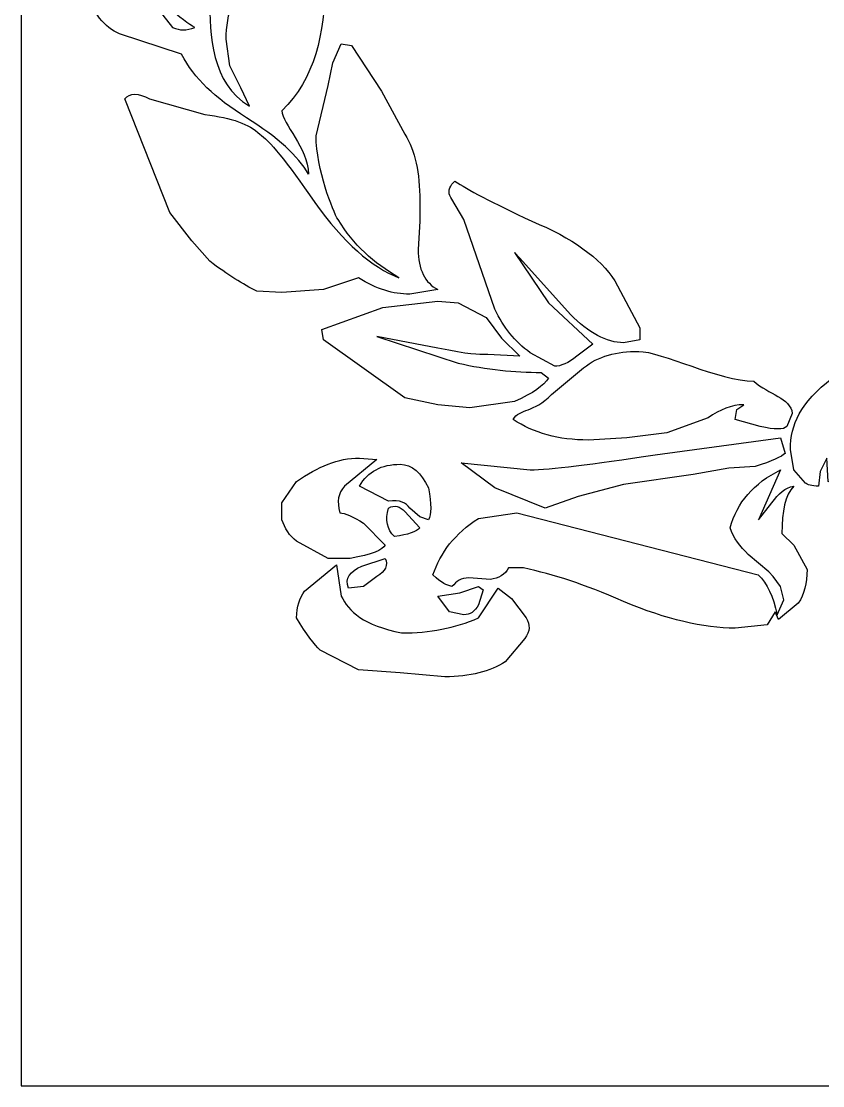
# Model space of a CAD drawing. Header units: centimetres. Extents: x -9.5 to 9.5, y -6.7 to 6.7.
# Drawn here: x -9.52 to -4.64, y -6.67 to -0.19 of the extents above; entities that cross this region are included whole.
import ezdxf

# ---------------------------------------------------------------- set-up
doc = ezdxf.new("R2010")
doc.units = ezdxf.units.CM
doc.header["$MEASUREMENT"] = 0
doc.layers.add('Camada 1', color=7, linetype='Continuous')

msp = doc.modelspace()

# ---------------------------------------------------------------- linework, layer by layer
at = {"layer": 'Camada 1'}
msp.add_lwpolyline([(-9.51763, -6.66966), (9.51763, -6.66966), (9.51763, 6.66972), (-9.51763, 6.66972), (-9.51763, -6.66966)], close=True, dxfattribs=at)
at = {"layer": 'Camada 1', "color": 7, "lineweight": 25}
for points, knots in [([(-8.023, 1.26473), (-8.023, 1.26473), (-8.10867, 1.32744), (-8.10867, 1.32744), (-8.10867, 1.32744), (-8.10867, 1.32744), (-8.44342, 0.97848), (-8.44342, 0.97848), (-8.44342, 0.97848), (-8.59606, 0.82584), (-8.74809, 0.64458), (-8.74809, 0.35779), (-8.74809, 0.35779), (-8.74809, 0.35779), (-8.73732, 0.22928), (-8.73732, 0.22928), (-8.73732, 0.22928), (-8.73732, -0.06663), (-8.52399, -0.19088), (-8.46102, -0.22832), (-8.46102, -0.22832), (-8.51436, -0.24845), (-8.55122, -0.24845), (-8.59606, -0.22832), (-8.59606, -0.22832), (-8.59606, -0.22832), (-8.73732, -0.04732), (-8.73732, -0.04732), (-8.73732, -0.04732), (-8.73732, -0.04732), (-8.91888, 0.2293), (-8.91888, 0.2293), (-8.91888, 0.2293), (-8.99095, 0.33881), (-9.01987, 0.43922), (-9.01987, 0.52518), (-9.01987, 0.52518), (-9.01987, 0.52518), (-8.92965, 0.39127), (-8.92965, 0.39127), (-8.92965, 0.39127), (-8.88652, 0.32007), (-8.84795, 0.30078), (-8.82014, 0.29113), (-8.82014, 0.29113), (-8.78667, 0.33878), (-8.77704, 0.40091), (-8.77704, 0.46332), (-8.77704, 0.46332), (-8.77704, 0.5541), (-8.83774, 0.66361), (-8.96767, 0.81593), (-8.96767, 0.81593), (-8.96767, 0.81593), (-9.17248, 1.05001), (-9.17248, 1.05001), (-9.17248, 1.05001), (-9.17248, 1.05001), (-9.2349, 0.98815), (-9.2349, 0.98815), (-9.2349, 0.98815), (-9.2349, 0.98815), (-9.2349, 0.86843), (-9.2349, 0.86843), (-9.2349, 0.86843), (-9.2349, 0.86843), (-9.24398, 0.65425), (-9.24398, 0.65425), (-9.24398, 0.65425), (-9.24398, 0.65425), (-9.24398, 0.44941), (-9.24398, 0.44941), (-9.24398, 0.44941), (-9.24398, 0.44941), (-9.22525, 0.19607), (-9.22525, 0.19607), (-9.22525, 0.19607), (-9.20141, 0.12913), (-9.17247, 0.06756), (-9.13048, -0.00451), (-9.13048, -0.00451), (-9.08227, -0.13786), (-9.01076, -0.22835), (-8.91884, -0.26721), (-8.91884, -0.26721), (-8.91884, -0.26721), (-8.54268, -0.39146), (-8.54268, -0.39146), (-8.54268, -0.39146), (-8.46098, -0.5441), (-8.34239, -0.65329), (-8.14665, -0.77783), (-8.14665, -0.77783), (-7.95599, -0.89729), (-7.83119, -1.01188), (-7.76991, -1.12081), (-7.76991, -1.12081), (-7.76991, -0.9591), (-7.93104, -0.81585), (-7.93104, -0.73529), (-7.93104, -0.73529), (-7.73133, -0.54408), (-7.66889, -0.25811), (-7.66889, 0.0338), (-7.66889, 0.0338), (-7.66889, 0.0338), (-7.67797, 0.19607), (-7.67797, 0.19607), (-7.67797, 0.19607), (-7.67797, 0.19607), (-7.68818, 0.42983), (-7.68818, 0.42983), (-7.68818, 0.42983), (-7.68818, 0.42983), (-7.74038, 0.56315), (-7.74038, 0.56315), (-7.74038, 0.56315), (-7.76022, 0.63493), (-7.79314, 0.68772), (-7.83116, 0.69676), (-7.83116, 0.69676), (-7.83116, 0.69676), (-8.1291, 0.17648), (-8.1291, 0.17648), (-8.1291, 0.17648), (-8.2176, 0.00484), (-8.27039, -0.14777), (-8.27039, -0.3007), (-8.27039, -0.3007), (-8.27039, -0.3007), (-8.24769, -0.4627), (-8.24769, -0.4627), (-8.24769, -0.4627), (-8.24769, -0.4627), (-8.18131, -0.59687), (-8.18131, -0.59687), (-8.18131, -0.59687), (-8.18131, -0.59687), (-8.12911, -0.70667), (-8.12911, -0.70667), (-8.12911, -0.70667), (-8.36062, -0.57247), (-8.37081, -0.26725), (-8.37081, -0.05757), (-8.37081, -0.05757), (-8.09792, 0.35775), (-7.99521, 0.6349), (-7.99521, 0.98809), (-7.99521, 0.98809), (-7.99521, 0.98809), (-8.023, 1.26473), (-8.023, 1.26473), (-8.023, 1.26473), (-8.023, 1.26473), (-8.023, 1.26473), (-8.023, 1.26473)], [0, 0, 0, 0, 0.025, 0.025, 0.025, 0.025, 0.05, 0.05, 0.05, 0.05, 0.075, 0.075, 0.075, 0.075, 0.1, 0.1, 0.1, 0.1, 0.125, 0.125, 0.125, 0.125, 0.15, 0.15, 0.15, 0.15, 0.175, 0.175, 0.175, 0.175, 0.2, 0.2, 0.2, 0.2, 0.225, 0.225, 0.225, 0.225, 0.25, 0.25, 0.25, 0.25, 0.275, 0.275, 0.275, 0.275, 0.3, 0.3, 0.3, 0.3, 0.325, 0.325, 0.325, 0.325, 0.35, 0.35, 0.35, 0.35, 0.375, 0.375, 0.375, 0.375, 0.4, 0.4, 0.4, 0.4, 0.425, 0.425, 0.425, 0.425, 0.45, 0.45, 0.45, 0.45, 0.475, 0.475, 0.475, 0.475, 0.5, 0.5, 0.5, 0.5, 0.525, 0.525, 0.525, 0.525, 0.55, 0.55, 0.55, 0.55, 0.575, 0.575, 0.575, 0.575, 0.6, 0.6, 0.6, 0.6, 0.625, 0.625, 0.625, 0.625, 0.65, 0.65, 0.65, 0.65, 0.675, 0.675, 0.675, 0.675, 0.7, 0.7, 0.7, 0.7, 0.725, 0.725, 0.725, 0.725, 0.75, 0.75, 0.75, 0.75, 0.775, 0.775, 0.775, 0.775, 0.8, 0.8, 0.8, 0.8, 0.825, 0.825, 0.825, 0.825, 0.85, 0.85, 0.85, 0.85, 0.875, 0.875, 0.875, 0.875, 0.9, 0.9, 0.9, 0.9, 0.925, 0.925, 0.925, 0.925, 0.95, 0.95, 0.95, 0.95, 1, 1, 1, 1]), ([(-7.50725, -0.33898), (-7.50725, -0.33898), (-7.56967, -0.32906), (-7.56967, -0.32906), (-7.56967, -0.32906), (-7.56967, -0.32906), (-7.62073, -0.44397), (-7.62073, -0.44397), (-7.62073, -0.44397), (-7.62073, -0.44397), (-7.64965, -0.58214), (-7.64965, -0.58214), (-7.64965, -0.58214), (-7.64965, -0.58214), (-7.72286, -0.88768), (-7.72286, -0.88768), (-7.72286, -0.88768), (-7.72286, -1.09308), (-7.62073, -1.34671), (-7.58895, -1.39833), (-7.58895, -1.39833), (-7.49645, -1.55181), (-7.37276, -1.66077), (-7.22015, -1.75155), (-7.22015, -1.75155), (-7.38128, -1.69027), (-7.55945, -1.53623), (-7.73135, -1.29395), (-7.73135, -1.29395), (-7.90269, -1.04006), (-8.01276, -0.91126), (-8.0661, -0.87863), (-8.0661, -0.87863), (-8.12907, -0.81595), (-8.23633, -0.7779), (-8.39971, -0.75861), (-8.39971, -0.75861), (-8.39971, -0.75861), (-8.73729, -0.66386), (-8.73729, -0.66386), (-8.73729, -0.66386), (-8.80481, -0.62473), (-8.85757, -0.62473), (-8.88652, -0.66386), (-8.88652, -0.66386), (-8.88652, -0.66386), (-8.61418, -1.35551), (-8.61418, -1.35551), (-8.61418, -1.35551), (-8.61418, -1.35551), (-8.48027, -1.52715), (-8.48027, -1.52715), (-8.48027, -1.52715), (-8.48027, -1.52715), (-8.37076, -1.65142), (-8.37076, -1.65142), (-8.37076, -1.65142), (-8.26183, -1.73225), (-8.16595, -1.79414), (-8.08422, -1.83271), (-8.08422, -1.83271), (-8.08422, -1.83271), (-7.93103, -1.84208), (-7.93103, -1.84208), (-7.93103, -1.84208), (-7.93103, -1.84208), (-7.67798, -1.82308), (-7.67798, -1.82308), (-7.67798, -1.82308), (-7.67798, -1.82308), (-7.4652, -1.75159), (-7.4652, -1.75159), (-7.4652, -1.75159), (-7.35344, -1.82308), (-7.25356, -1.85173), (-7.15315, -1.85173), (-7.15315, -1.85173), (-7.15315, -1.85173), (-6.98236, -1.82308), (-6.98236, -1.82308), (-6.98236, -1.82308), (-7.05896, -1.78535), (-7.10206, -1.69883), (-7.10206, -1.5794), (-7.10206, -1.5794), (-7.10206, -1.5794), (-7.09185, -1.40832), (-7.09185, -1.40832), (-7.09185, -1.40832), (-7.09185, -1.40832), (-7.09185, -1.28434), (-7.09185, -1.28434), (-7.09185, -1.28434), (-7.09185, -1.11215), (-7.11966, -0.97824), (-7.18207, -0.87865), (-7.18207, -0.87865), (-7.18207, -0.87865), (-7.32561, -0.61595), (-7.32561, -0.61595), (-7.32561, -0.61595), (-7.32561, -0.61595), (-7.50725, -0.33898), (-7.50725, -0.33898), (-7.50725, -0.33898), (-7.50725, -0.33898), (-7.50725, -0.33898), (-7.50725, -0.33898)], [0, 0, 0, 0, 0.0357143, 0.0357143, 0.0357143, 0.0357143, 0.0714286, 0.0714286, 0.0714286, 0.0714286, 0.1071429, 0.1071429, 0.1071429, 0.1071429, 0.1428571, 0.1428571, 0.1428571, 0.1428571, 0.1785714, 0.1785714, 0.1785714, 0.1785714, 0.2142857, 0.2142857, 0.2142857, 0.2142857, 0.25, 0.25, 0.25, 0.25, 0.2857143, 0.2857143, 0.2857143, 0.2857143, 0.3214286, 0.3214286, 0.3214286, 0.3214286, 0.3571429, 0.3571429, 0.3571429, 0.3571429, 0.3928571, 0.3928571, 0.3928571, 0.3928571, 0.4285714, 0.4285714, 0.4285714, 0.4285714, 0.4642857, 0.4642857, 0.4642857, 0.4642857, 0.5, 0.5, 0.5, 0.5, 0.5357143, 0.5357143, 0.5357143, 0.5357143, 0.5714286, 0.5714286, 0.5714286, 0.5714286, 0.6071429, 0.6071429, 0.6071429, 0.6071429, 0.6428571, 0.6428571, 0.6428571, 0.6428571, 0.6785714, 0.6785714, 0.6785714, 0.6785714, 0.7142857, 0.7142857, 0.7142857, 0.7142857, 0.75, 0.75, 0.75, 0.75, 0.7857143, 0.7857143, 0.7857143, 0.7857143, 0.8214286, 0.8214286, 0.8214286, 0.8214286, 0.8571429, 0.8571429, 0.8571429, 0.8571429, 0.8928571, 0.8928571, 0.8928571, 0.8928571, 0.9285714, 0.9285714, 0.9285714, 0.9285714, 1, 1, 1, 1]), ([(-5.90382, -1.77049), (-5.99291, -1.63206), (-6.16539, -1.5081), (-6.40878, -1.40822), (-6.40878, -1.40822), (-6.65278, -1.29389), (-6.80539, -1.21219), (-6.87746, -1.1648), (-6.87746, -1.1648), (-6.87746, -1.1648), (-6.89561, -1.18324), (-6.89561, -1.18324), (-6.89561, -1.18324), (-6.91942, -1.21216), (-6.91942, -1.24507), (-6.89561, -1.27457), (-6.89561, -1.27457), (-6.89561, -1.27457), (-6.82354, -1.39826), (-6.82354, -1.39826), (-6.82354, -1.39826), (-6.82354, -1.39826), (-6.6346, -1.94269), (-6.6346, -1.94269), (-6.6346, -1.94269), (-6.58126, -2.05646), (-6.51432, -2.13816), (-6.41899, -2.20907), (-6.41899, -2.20907), (-6.41899, -2.20907), (-6.27035, -2.29106), (-6.27035, -2.29106), (-6.27035, -2.29106), (-6.2363, -2.29106), (-6.18526, -2.27177), (-6.13644, -2.22864), (-6.13644, -2.22864), (-6.13644, -2.22864), (-6.03772, -2.15657), (-6.03772, -2.15657), (-6.03772, -2.15657), (-6.03772, -2.15657), (-6.30892, -1.90408), (-6.30892, -1.90408), (-6.30892, -1.90408), (-6.30892, -1.90408), (-6.51432, -1.59883), (-6.51432, -1.59883), (-6.51432, -1.59883), (-6.51432, -1.59883), (-6.48196, -1.63201), (-6.48196, -1.63201), (-6.48196, -1.63201), (-6.48196, -1.63201), (-6.17502, -1.97586), (-6.17502, -1.97586), (-6.17502, -1.97586), (-6.06495, -2.08564), (-5.95147, -2.1475), (-5.85104, -2.1475), (-5.85104, -2.1475), (-5.85104, -2.1475), (-5.75119, -2.12877), (-5.75119, -2.12877), (-5.75119, -2.12877), (-5.75119, -2.12877), (-5.75119, -2.05646), (-5.75119, -2.05646), (-5.75119, -2.05646), (-5.75119, -2.05646), (-5.90382, -1.77049), (-5.90382, -1.77049), (-5.90382, -1.77049), (-5.90382, -1.77049), (-5.90382, -1.77049), (-5.90382, -1.77049)], [0, 0, 0, 0, 0.05, 0.05, 0.05, 0.05, 0.1, 0.1, 0.1, 0.1, 0.15, 0.15, 0.15, 0.15, 0.2, 0.2, 0.2, 0.2, 0.25, 0.25, 0.25, 0.25, 0.3, 0.3, 0.3, 0.3, 0.35, 0.35, 0.35, 0.35, 0.4, 0.4, 0.4, 0.4, 0.45, 0.45, 0.45, 0.45, 0.5, 0.5, 0.5, 0.5, 0.55, 0.55, 0.55, 0.55, 0.6, 0.6, 0.6, 0.6, 0.65, 0.65, 0.65, 0.65, 0.7, 0.7, 0.7, 0.7, 0.75, 0.75, 0.75, 0.75, 0.8, 0.8, 0.8, 0.8, 0.85, 0.85, 0.85, 0.85, 0.9, 0.9, 0.9, 0.9, 1, 1, 1, 1]), ([(-6.6868, -1.99461), (-6.6868, -1.99461), (-6.85817, -1.90412), (-6.85817, -1.90412), (-6.85817, -1.90412), (-6.85817, -1.90412), (-6.98242, -1.89475), (-6.98242, -1.89475), (-6.98242, -1.89475), (-6.98242, -1.89475), (-7.31662, -1.93304), (-7.31662, -1.93304), (-7.31662, -1.93304), (-7.31662, -1.93304), (-7.68825, -2.06639), (-7.68825, -2.06639), (-7.68825, -2.06639), (-7.68825, -2.06639), (-7.67804, -2.12878), (-7.67804, -2.12878), (-7.67804, -2.12878), (-7.67804, -2.12878), (-7.18216, -2.482), (-7.18216, -2.482), (-7.18216, -2.482), (-7.18216, -2.482), (-6.98245, -2.52484), (-6.98245, -2.52484), (-6.98245, -2.52484), (-6.98245, -2.52484), (-6.78613, -2.54413), (-6.78613, -2.54413), (-6.78613, -2.54413), (-6.78613, -2.54413), (-6.51438, -2.505), (-6.51438, -2.505), (-6.51438, -2.505), (-6.39918, -2.45309), (-6.33679, -2.40999), (-6.30898, -2.3626), (-6.30898, -2.3626), (-6.30898, -2.3626), (-6.35211, -2.32828), (-6.35211, -2.32828), (-6.35211, -2.32828), (-6.51438, -2.32828), (-6.68683, -2.31042), (-6.85821, -2.27182), (-6.85821, -2.27182), (-6.85821, -2.27182), (-7.35354, -2.10955), (-7.35354, -2.10955), (-7.35354, -2.10955), (-7.35354, -2.10955), (-6.98246, -2.18104), (-6.98246, -2.18104), (-6.98246, -2.18104), (-6.78614, -2.21933), (-6.74304, -2.21933), (-6.67777, -2.21933), (-6.67777, -2.21933), (-6.67777, -2.21933), (-6.48203, -2.2287), (-6.48203, -2.2287), (-6.48203, -2.2287), (-6.48203, -2.2287), (-6.59382, -2.11948), (-6.59382, -2.11948), (-6.59382, -2.11948), (-6.59382, -2.11948), (-6.6868, -1.99461), (-6.6868, -1.99461), (-6.6868, -1.99461), (-6.6868, -1.99461), (-6.6868, -1.99461), (-6.6868, -1.99461)], [0, 0, 0, 0, 0.05, 0.05, 0.05, 0.05, 0.1, 0.1, 0.1, 0.1, 0.15, 0.15, 0.15, 0.15, 0.2, 0.2, 0.2, 0.2, 0.25, 0.25, 0.25, 0.25, 0.3, 0.3, 0.3, 0.3, 0.35, 0.35, 0.35, 0.35, 0.4, 0.4, 0.4, 0.4, 0.45, 0.45, 0.45, 0.45, 0.5, 0.5, 0.5, 0.5, 0.55, 0.55, 0.55, 0.55, 0.6, 0.6, 0.6, 0.6, 0.65, 0.65, 0.65, 0.65, 0.7, 0.7, 0.7, 0.7, 0.75, 0.75, 0.75, 0.75, 0.8, 0.8, 0.8, 0.8, 0.85, 0.85, 0.85, 0.85, 0.9, 0.9, 0.9, 0.9, 1, 1, 1, 1]), ([(-5.05842, -2.38128), (-5.26437, -2.38128), (-5.62637, -2.19999), (-5.75912, -2.19999), (-5.75912, -2.19999), (-5.89416, -2.19999), (-6.00426, -2.22864), (-6.09445, -2.30043), (-6.09445, -2.30043), (-6.09445, -2.30043), (-6.28963, -2.46241), (-6.28963, -2.46241), (-6.28963, -2.46241), (-6.39914, -2.57732), (-6.48198, -2.54411), (-6.52339, -2.61531), (-6.52339, -2.61531), (-6.39914, -2.69672), (-6.2465, -2.73988), (-6.06495, -2.73988), (-6.06495, -2.73988), (-6.06495, -2.73988), (-5.83119, -2.72541), (-5.83119, -2.72541), (-5.83119, -2.72541), (-5.83119, -2.72541), (-5.58836, -2.69676), (-5.58836, -2.69676), (-5.58836, -2.69676), (-5.58836, -2.69676), (-5.33531, -2.60513), (-5.33531, -2.60513), (-5.33531, -2.60513), (-5.26438, -2.55377), (-5.19291, -2.52486), (-5.1197, -2.52486), (-5.1197, -2.52486), (-5.1197, -2.52486), (-5.16225, -2.55378), (-5.16225, -2.55378), (-5.16225, -2.55378), (-5.16225, -2.55378), (-5.17188, -2.61535), (-5.17188, -2.61535), (-5.17188, -2.61535), (-5.17188, -2.61535), (-5.02038, -2.65821), (-5.02038, -2.65821), (-5.02038, -2.65821), (-4.92905, -2.67694), (-4.87626, -2.67694), (-4.85811, -2.65821), (-4.85811, -2.65821), (-4.85811, -2.65821), (-4.82406, -2.57735), (-4.82406, -2.57735), (-4.82406, -2.57735), (-4.83488, -2.482), (-4.96764, -2.4624), (-5.05842, -2.38128), (-5.05842, -2.38128), (-5.05842, -2.38128), (-5.05842, -2.38128), (-5.05842, -2.38128)], [0, 0, 0, 0, 0.0588235, 0.0588235, 0.0588235, 0.0588235, 0.1176471, 0.1176471, 0.1176471, 0.1176471, 0.1764706, 0.1764706, 0.1764706, 0.1764706, 0.2352941, 0.2352941, 0.2352941, 0.2352941, 0.2941176, 0.2941176, 0.2941176, 0.2941176, 0.3529412, 0.3529412, 0.3529412, 0.3529412, 0.4117647, 0.4117647, 0.4117647, 0.4117647, 0.4705882, 0.4705882, 0.4705882, 0.4705882, 0.5294118, 0.5294118, 0.5294118, 0.5294118, 0.5882353, 0.5882353, 0.5882353, 0.5882353, 0.6470588, 0.6470588, 0.6470588, 0.6470588, 0.7058824, 0.7058824, 0.7058824, 0.7058824, 0.7647059, 0.7647059, 0.7647059, 0.7647059, 0.8235294, 0.8235294, 0.8235294, 0.8235294, 0.8823529, 0.8823529, 0.8823529, 0.8823529, 1, 1, 1, 1]), ([(-4.4184, -2.50497), (-4.4184, -2.50497), (-4.46266, -2.3813), (-4.46266, -2.3813), (-4.46266, -2.3813), (-4.48081, -2.35294), (-4.52394, -2.34383), (-4.58125, -2.36257), (-4.58125, -2.36257), (-4.77699, -2.51521), (-4.83485, -2.64369), (-4.83485, -2.79662), (-4.83485, -2.79662), (-4.83485, -2.79662), (-4.81501, -2.92116), (-4.81501, -2.92116), (-4.81501, -2.92116), (-4.81501, -2.92116), (-4.74349, -3.00173), (-4.74349, -3.00173), (-4.74349, -3.00173), (-4.73386, -3.0111), (-4.70661, -3.02046), (-4.66351, -3.02046), (-4.66351, -3.02046), (-4.66351, -3.02046), (-4.6533, -2.93024), (-4.6533, -2.93024), (-4.6533, -2.93024), (-4.6533, -2.93024), (-4.61414, -2.84909), (-4.61414, -2.84909), (-4.61414, -2.84909), (-4.61414, -2.84909), (-4.6062, -2.99294), (-4.6062, -2.99294), (-4.6062, -2.99294), (-4.6062, -2.99294), (-4.50068, -3.03038), (-4.50068, -3.03038), (-4.50068, -3.03038), (-4.50068, -3.03038), (-4.53415, -2.92116), (-4.53415, -2.92116), (-4.53415, -2.92116), (-4.53415, -2.92116), (-4.48081, -2.72542), (-4.48081, -2.72542), (-4.48081, -2.72542), (-4.48081, -2.72542), (-4.4184, -2.50497), (-4.4184, -2.50497), (-4.4184, -2.50497), (-4.4184, -2.50497), (-4.4184, -2.50497), (-4.4184, -2.50497)], [0, 0, 0, 0, 0.0666667, 0.0666667, 0.0666667, 0.0666667, 0.1333333, 0.1333333, 0.1333333, 0.1333333, 0.2, 0.2, 0.2, 0.2, 0.2666667, 0.2666667, 0.2666667, 0.2666667, 0.3333333, 0.3333333, 0.3333333, 0.3333333, 0.4, 0.4, 0.4, 0.4, 0.4666667, 0.4666667, 0.4666667, 0.4666667, 0.5333333, 0.5333333, 0.5333333, 0.5333333, 0.6, 0.6, 0.6, 0.6, 0.6666667, 0.6666667, 0.6666667, 0.6666667, 0.7333333, 0.7333333, 0.7333333, 0.7333333, 0.8, 0.8, 0.8, 0.8, 0.8666667, 0.8666667, 0.8666667, 0.8666667, 1, 1, 1, 1]), ([(-4.86776, -2.82099), (-4.86776, -2.82099), (-4.89499, -2.7254), (-4.89499, -2.7254), (-4.89499, -2.7254), (-4.89499, -2.7254), (-5.65871, -2.82978), (-5.65871, -2.82978), (-5.65871, -2.82978), (-6.04566, -2.88738), (-6.3004, -2.92114), (-6.41899, -2.92114), (-6.41899, -2.92114), (-6.41899, -2.92114), (-6.83886, -2.8783), (-6.83886, -2.8783), (-6.83886, -2.8783), (-6.83886, -2.8783), (-6.6346, -3.03036), (-6.6346, -3.03036), (-6.6346, -3.03036), (-6.6346, -3.03036), (-6.32879, -3.15405), (-6.32879, -3.15405), (-6.32879, -3.15405), (-6.32879, -3.15405), (-6.12792, -3.08285), (-6.12792, -3.08285), (-6.12792, -3.08285), (-6.12792, -3.08285), (-5.85103, -3.01107), (-5.85103, -3.01107), (-5.85103, -3.01107), (-5.85103, -3.01107), (-5.42719, -2.94924), (-5.42719, -2.94924), (-5.42719, -2.94924), (-5.42719, -2.94924), (-5.21103, -2.91148), (-5.21103, -2.91148), (-5.21103, -2.91148), (-5.21103, -2.91148), (-5.05048, -2.90156), (-5.05048, -2.90156), (-5.05048, -2.90156), (-4.94836, -2.86808), (-4.88708, -2.84001), (-4.86776, -2.82099), (-4.86776, -2.82099), (-4.86776, -2.82099), (-4.86776, -2.82099), (-4.86776, -2.82099)], [0, 0, 0, 0, 0.0714286, 0.0714286, 0.0714286, 0.0714286, 0.1428571, 0.1428571, 0.1428571, 0.1428571, 0.2142857, 0.2142857, 0.2142857, 0.2142857, 0.2857143, 0.2857143, 0.2857143, 0.2857143, 0.3571429, 0.3571429, 0.3571429, 0.3571429, 0.4285714, 0.4285714, 0.4285714, 0.4285714, 0.5, 0.5, 0.5, 0.5, 0.5714286, 0.5714286, 0.5714286, 0.5714286, 0.6428571, 0.6428571, 0.6428571, 0.6428571, 0.7142857, 0.7142857, 0.7142857, 0.7142857, 0.7857143, 0.7857143, 0.7857143, 0.7857143, 0.8571429, 0.8571429, 0.8571429, 0.8571429, 1, 1, 1, 1]), ([(-7.3535, -2.85874), (-7.3535, -2.85874), (-7.45902, -2.84908), (-7.45902, -2.84908), (-7.45902, -2.84908), (-7.58896, -2.84908), (-7.71093, -2.90157), (-7.842, -2.99293), (-7.842, -2.99293), (-7.842, -2.99293), (-7.93109, -3.12173), (-7.93109, -3.12173), (-7.93109, -3.12173), (-7.93109, -3.12173), (-7.93109, -3.22555), (-7.93109, -3.22555), (-7.93109, -3.22555), (-7.9135, -3.27378), (-7.88399, -3.32654), (-7.842, -3.3552), (-7.842, -3.3552), (-7.842, -3.3552), (-7.64965, -3.46016), (-7.64965, -3.46016), (-7.64965, -3.46016), (-7.64965, -3.46016), (-7.51519, -3.46017), (-7.51519, -3.46017), (-7.51519, -3.46017), (-7.38128, -3.43662), (-7.31662, -3.4077), (-7.30186, -3.37931), (-7.30186, -3.37931), (-7.30186, -3.37931), (-7.43463, -3.2457), (-7.43463, -3.2457), (-7.43463, -3.2457), (-7.49649, -3.20712), (-7.54983, -3.18299), (-7.57761, -3.18299), (-7.57761, -3.18299), (-7.59804, -3.11179), (-7.58896, -3.06411), (-7.5498, -3.02043), (-7.5498, -3.02043), (-7.5498, -3.02043), (-7.3535, -2.85874), (-7.3535, -2.85874), (-7.3535, -2.85874), (-7.3535, -2.85874), (-7.3535, -2.85874), (-7.3535, -2.85874)], [0, 0, 0, 0, 0.0714286, 0.0714286, 0.0714286, 0.0714286, 0.1428571, 0.1428571, 0.1428571, 0.1428571, 0.2142857, 0.2142857, 0.2142857, 0.2142857, 0.2857143, 0.2857143, 0.2857143, 0.2857143, 0.3571429, 0.3571429, 0.3571429, 0.3571429, 0.4285714, 0.4285714, 0.4285714, 0.4285714, 0.5, 0.5, 0.5, 0.5, 0.5714286, 0.5714286, 0.5714286, 0.5714286, 0.6428571, 0.6428571, 0.6428571, 0.6428571, 0.7142857, 0.7142857, 0.7142857, 0.7142857, 0.7857143, 0.7857143, 0.7857143, 0.7857143, 0.8571429, 0.8571429, 0.8571429, 0.8571429, 1, 1, 1, 1]), ([(-7.03915, -3.03035), (-7.08283, -2.93931), (-7.139, -2.88737), (-7.21049, -2.88737), (-7.21049, -2.88737), (-7.32566, -2.88737), (-7.40623, -2.93021), (-7.45901, -3.02043), (-7.45901, -3.02043), (-7.45901, -3.02043), (-7.28256, -3.11179), (-7.28256, -3.11179), (-7.28256, -3.11179), (-7.21049, -3.10213), (-7.17305, -3.12171), (-7.15321, -3.15407), (-7.15321, -3.15407), (-7.15321, -3.15407), (-7.09193, -3.20712), (-7.09193, -3.20712), (-7.09193, -3.20712), (-7.09193, -3.20712), (-7.03917, -3.22556), (-7.03917, -3.22556), (-7.03917, -3.22556), (-7.01986, -3.1932), (-7.01986, -3.13079), (-7.03915, -3.03035), (-7.03915, -3.03035), (-7.03915, -3.03035), (-7.03915, -3.03035), (-7.03915, -3.03035)], [0, 0, 0, 0, 0.1111111, 0.1111111, 0.1111111, 0.1111111, 0.2222222, 0.2222222, 0.2222222, 0.2222222, 0.3333333, 0.3333333, 0.3333333, 0.3333333, 0.4444444, 0.4444444, 0.4444444, 0.4444444, 0.5555556, 0.5555556, 0.5555556, 0.5555556, 0.6666667, 0.6666667, 0.6666667, 0.6666667, 0.7777778, 0.7777778, 0.7777778, 0.7777778, 1, 1, 1, 1]), ([(-4.89502, -2.92113), (-5.05843, -3.0017), (-5.16228, -3.12171), (-5.20141, -3.27377), (-5.20141, -3.27377), (-5.18212, -3.33619), (-5.14013, -3.38868), (-5.09193, -3.43662), (-5.09193, -3.43662), (-5.09193, -3.43662), (-4.96768, -3.54132), (-4.96768, -3.54132), (-4.96768, -3.54132), (-4.96768, -3.54132), (-4.94045, -3.56997), (-4.94045, -3.56997), (-4.94045, -3.56997), (-4.94045, -3.56997), (-4.89505, -3.63183), (-4.89505, -3.63183), (-4.89505, -3.63183), (-4.89505, -3.63183), (-4.87632, -3.71324), (-4.87632, -3.71324), (-4.87632, -3.71324), (-4.87632, -3.71324), (-4.91603, -3.80346), (-4.91603, -3.80346), (-4.91603, -3.80346), (-4.94042, -3.68942), (-4.97786, -3.6128), (-5.03065, -3.56033), (-5.03065, -3.56033), (-5.03065, -3.56033), (-6.50073, -3.18301), (-6.50073, -3.18301), (-6.50073, -3.18301), (-6.50073, -3.18301), (-6.73449, -3.21706), (-6.73449, -3.21706), (-6.73449, -3.21706), (-6.87747, -3.30755), (-6.96656, -3.42613), (-7.01138, -3.56033), (-7.01138, -3.56033), (-6.95746, -3.6128), (-6.92912, -3.6219), (-6.89562, -3.63182), (-6.89562, -3.63182), (-6.86839, -3.59861), (-6.83887, -3.57904), (-6.79405, -3.57904), (-6.79405, -3.57904), (-6.79405, -3.57904), (-6.66184, -3.58925), (-6.66184, -3.58925), (-6.66184, -3.58925), (-6.61363, -3.57904), (-6.57162, -3.56033), (-6.55233, -3.51749), (-6.55233, -3.51749), (-6.55233, -3.51749), (-6.46098, -3.5175), (-6.46098, -3.5175), (-6.46098, -3.5175), (-6.27032, -3.56034), (-6.10295, -3.61283), (-5.85104, -3.72261), (-5.85104, -3.72261), (-5.58834, -3.83239), (-5.36423, -3.88461), (-5.17188, -3.88461), (-5.17188, -3.88461), (-5.17188, -3.88461), (-4.97783, -3.86532), (-4.97783, -3.86532), (-4.97783, -3.86532), (-4.97783, -3.86532), (-4.92904, -3.78475), (-4.92904, -3.78475), (-4.92904, -3.78475), (-4.92904, -3.78475), (-4.90692, -3.8324), (-4.90692, -3.8324), (-4.90692, -3.8324), (-4.90692, -3.8324), (-4.7872, -3.73199), (-4.7872, -3.73199), (-4.7872, -3.73199), (-4.75201, -3.68005), (-4.73386, -3.61282), (-4.73386, -3.52688), (-4.73386, -3.52688), (-4.73386, -3.52688), (-4.81501, -3.37935), (-4.81501, -3.37935), (-4.81501, -3.37935), (-4.81501, -3.37935), (-4.88706, -3.30757), (-4.88706, -3.30757), (-4.88706, -3.30757), (-4.88706, -3.17454), (-4.86777, -3.07355), (-4.81501, -3.02047), (-4.81501, -3.02047), (-4.86777, -3.03039), (-4.90693, -3.06415), (-4.94833, -3.12175), (-4.94833, -3.12175), (-4.94833, -3.12175), (-5.03059, -3.22557), (-5.03059, -3.22557), (-5.03059, -3.22557), (-5.03059, -3.22557), (-4.89502, -2.92113), (-4.89502, -2.92113), (-4.89502, -2.92113), (-4.89502, -2.92113), (-4.89502, -2.92113), (-4.89502, -2.92113)], [0, 0, 0, 0, 0.0322581, 0.0322581, 0.0322581, 0.0322581, 0.0645161, 0.0645161, 0.0645161, 0.0645161, 0.0967742, 0.0967742, 0.0967742, 0.0967742, 0.1290323, 0.1290323, 0.1290323, 0.1290323, 0.1612903, 0.1612903, 0.1612903, 0.1612903, 0.1935484, 0.1935484, 0.1935484, 0.1935484, 0.2258065, 0.2258065, 0.2258065, 0.2258065, 0.2580645, 0.2580645, 0.2580645, 0.2580645, 0.2903226, 0.2903226, 0.2903226, 0.2903226, 0.3225806, 0.3225806, 0.3225806, 0.3225806, 0.3548387, 0.3548387, 0.3548387, 0.3548387, 0.3870968, 0.3870968, 0.3870968, 0.3870968, 0.4193548, 0.4193548, 0.4193548, 0.4193548, 0.4516129, 0.4516129, 0.4516129, 0.4516129, 0.483871, 0.483871, 0.483871, 0.483871, 0.516129, 0.516129, 0.516129, 0.516129, 0.5483871, 0.5483871, 0.5483871, 0.5483871, 0.5806452, 0.5806452, 0.5806452, 0.5806452, 0.6129032, 0.6129032, 0.6129032, 0.6129032, 0.6451613, 0.6451613, 0.6451613, 0.6451613, 0.6774194, 0.6774194, 0.6774194, 0.6774194, 0.7096774, 0.7096774, 0.7096774, 0.7096774, 0.7419355, 0.7419355, 0.7419355, 0.7419355, 0.7741935, 0.7741935, 0.7741935, 0.7741935, 0.8064516, 0.8064516, 0.8064516, 0.8064516, 0.8387097, 0.8387097, 0.8387097, 0.8387097, 0.8709677, 0.8709677, 0.8709677, 0.8709677, 0.9032258, 0.9032258, 0.9032258, 0.9032258, 0.9354839, 0.9354839, 0.9354839, 0.9354839, 1, 1, 1, 1]), ([(-7.0919, -3.27377), (-7.0919, -3.27377), (-7.18212, -3.1745), (-7.18212, -3.1745), (-7.18212, -3.1745), (-7.21048, -3.14471), (-7.24509, -3.13082), (-7.28256, -3.15407), (-7.28256, -3.15407), (-7.30185, -3.22556), (-7.29277, -3.28372), (-7.24509, -3.32655), (-7.24509, -3.32655), (-7.16453, -3.31719), (-7.11006, -3.29732), (-7.0919, -3.27377), (-7.0919, -3.27377), (-7.0919, -3.27377), (-7.0919, -3.27377), (-7.0919, -3.27377)], [0, 0, 0, 0, 0.1666667, 0.1666667, 0.1666667, 0.1666667, 0.3333333, 0.3333333, 0.3333333, 0.3333333, 0.5, 0.5, 0.5, 0.5, 0.6666667, 0.6666667, 0.6666667, 0.6666667, 1, 1, 1, 1]), ([(-7.56964, -3.68938), (-7.56964, -3.68938), (-7.598, -3.49846), (-7.598, -3.49846), (-7.598, -3.49846), (-7.598, -3.49846), (-7.79316, -3.66015), (-7.79316, -3.66015), (-7.79316, -3.66015), (-7.82152, -3.70357), (-7.84198, -3.75178), (-7.84198, -3.82271), (-7.84198, -3.82271), (-7.78409, -3.92344), (-7.73133, -3.98527), (-7.69786, -4.01874), (-7.69786, -4.01874), (-7.69786, -4.01874), (-7.46524, -4.1382), (-7.46524, -4.1382), (-7.46524, -4.1382), (-7.46524, -4.1382), (-7.2105, -4.1572), (-7.2105, -4.1572), (-7.2105, -4.1572), (-7.2105, -4.1572), (-6.9393, -4.18075), (-6.9393, -4.18075), (-6.9393, -4.18075), (-6.78611, -4.18075), (-6.66186, -4.14728), (-6.57163, -4.08997), (-6.57163, -4.08997), (-6.57163, -4.08997), (-6.45193, -3.94672), (-6.45193, -3.94672), (-6.45193, -3.94672), (-6.41902, -3.90359), (-6.41902, -3.86528), (-6.44399, -3.82274), (-6.44399, -3.82274), (-6.44399, -3.82274), (-6.53305, -3.7036), (-6.53305, -3.7036), (-6.53305, -3.7036), (-6.53305, -3.7036), (-6.61364, -3.64118), (-6.61364, -3.64118), (-6.61364, -3.64118), (-6.61364, -3.64118), (-6.73448, -3.82274), (-6.73448, -3.82274), (-6.73448, -3.82274), (-6.87746, -3.8846), (-7.03065, -3.91381), (-7.202, -3.91381), (-7.202, -3.91381), (-7.43459, -3.86527), (-7.52598, -3.78468), (-7.56964, -3.68938), (-7.56964, -3.68938), (-7.56964, -3.68938), (-7.56964, -3.68938), (-7.56964, -3.68938)], [0, 0, 0, 0, 0.0588235, 0.0588235, 0.0588235, 0.0588235, 0.1176471, 0.1176471, 0.1176471, 0.1176471, 0.1764706, 0.1764706, 0.1764706, 0.1764706, 0.2352941, 0.2352941, 0.2352941, 0.2352941, 0.2941176, 0.2941176, 0.2941176, 0.2941176, 0.3529412, 0.3529412, 0.3529412, 0.3529412, 0.4117647, 0.4117647, 0.4117647, 0.4117647, 0.4705882, 0.4705882, 0.4705882, 0.4705882, 0.5294118, 0.5294118, 0.5294118, 0.5294118, 0.5882353, 0.5882353, 0.5882353, 0.5882353, 0.6470588, 0.6470588, 0.6470588, 0.6470588, 0.7058824, 0.7058824, 0.7058824, 0.7058824, 0.7647059, 0.7647059, 0.7647059, 0.7647059, 0.8235294, 0.8235294, 0.8235294, 0.8235294, 0.8823529, 0.8823529, 0.8823529, 0.8823529, 1, 1, 1, 1]), ([(-7.30185, -3.46014), (-7.30185, -3.46014), (-7.44539, -3.50753), (-7.44539, -3.50753), (-7.44539, -3.50753), (-7.51519, -3.54129), (-7.54979, -3.57902), (-7.52596, -3.64114), (-7.52596, -3.64114), (-7.52596, -3.64114), (-7.4346, -3.63177), (-7.4346, -3.63177), (-7.4346, -3.63177), (-7.4346, -3.63177), (-7.35348, -3.56991), (-7.35348, -3.56991), (-7.35348, -3.56991), (-7.30185, -3.54129), (-7.28256, -3.49845), (-7.30185, -3.46014), (-7.30185, -3.46014), (-7.30185, -3.46014), (-7.30185, -3.46014), (-7.30185, -3.46014)], [0, 0, 0, 0, 0.1428571, 0.1428571, 0.1428571, 0.1428571, 0.2857143, 0.2857143, 0.2857143, 0.2857143, 0.4285714, 0.4285714, 0.4285714, 0.4285714, 0.5714286, 0.5714286, 0.5714286, 0.5714286, 0.7142857, 0.7142857, 0.7142857, 0.7142857, 1, 1, 1, 1]), ([(-6.73448, -3.74213), (-6.73448, -3.74213), (-6.70498, -3.6505), (-6.70498, -3.6505), (-6.70498, -3.6505), (-6.70498, -3.6505), (-6.73448, -3.63177), (-6.73448, -3.63177), (-6.73448, -3.63177), (-6.73448, -3.63177), (-6.84738, -3.67006), (-6.84738, -3.67006), (-6.84738, -3.67006), (-6.84738, -3.67006), (-6.98242, -3.68935), (-6.98242, -3.68935), (-6.98242, -3.68935), (-6.98242, -3.68935), (-6.91035, -3.78465), (-6.91035, -3.78465), (-6.91035, -3.78465), (-6.91035, -3.78465), (-6.82354, -3.80338), (-6.82354, -3.80338), (-6.82354, -3.80338), (-6.7861, -3.80341), (-6.75715, -3.78468), (-6.73448, -3.74213), (-6.73448, -3.74213), (-6.73448, -3.74213), (-6.73448, -3.74213), (-6.73448, -3.74213)], [0, 0, 0, 0, 0.1111111, 0.1111111, 0.1111111, 0.1111111, 0.2222222, 0.2222222, 0.2222222, 0.2222222, 0.3333333, 0.3333333, 0.3333333, 0.3333333, 0.4444444, 0.4444444, 0.4444444, 0.4444444, 0.5555556, 0.5555556, 0.5555556, 0.5555556, 0.6666667, 0.6666667, 0.6666667, 0.6666667, 0.7777778, 0.7777778, 0.7777778, 0.7777778, 1, 1, 1, 1])]:
    msp.add_open_spline(points, degree=3, knots=knots, dxfattribs=at)

doc.saveas('drawing.dxf')
